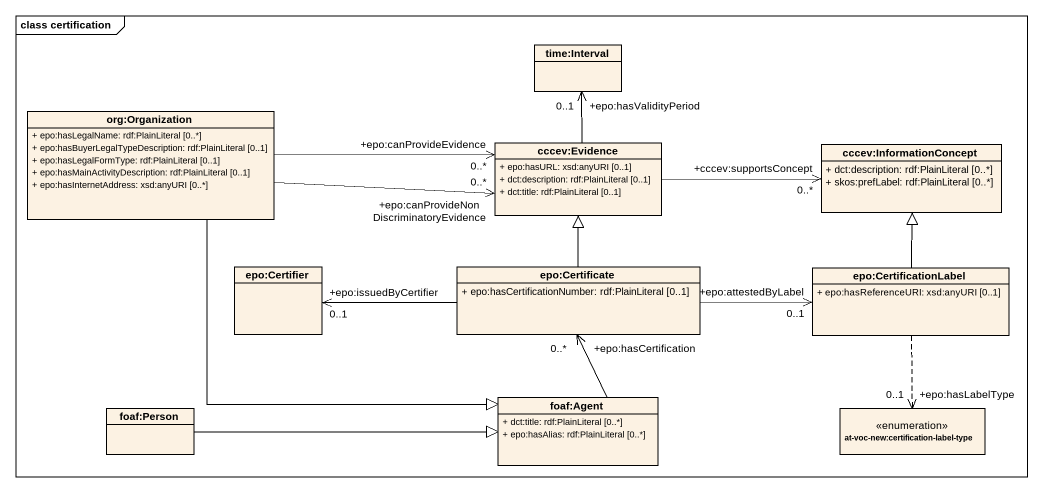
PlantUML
@startuml
mainframe class certification
hide circle
hide empty members
skinparam classAttributeIconSize 0
class "time:Interval" as time_Interval
class "org:Organization" as org_Organization {
  + epo:hasLegalName: rdf:PlainLiteral [0..*]
  + epo:hasBuyerLegalTypeDescription: rdf:PlainLiteral [0..1]
  + epo:hasLegalFormType: rdf:PlainLiteral [0..1]
  + epo:hasMainActivityDescription: rdf:PlainLiteral [0..1]
  + epo:hasInternetAddress: xsd:anyURI [0..*]
}
class "cccev:Evidence" as cccev_Evidence {
  + epo:hasURL: xsd:anyURI [0..1]
  + dct:description: rdf:PlainLiteral [0..1]
  + dct:title: rdf:PlainLiteral [0..1]
}
class "cccev:InformationConcept" as cccev_InformationConcept {
  + dct:description: rdf:PlainLiteral [0..*]
  + skos:prefLabel: rdf:PlainLiteral [0..*]
}
class "epo:Certifier" as epo_Certifier
class "epo:Certificate" as epo_Certificate {
  + epo:hasCertificationNumber: rdf:PlainLiteral [0..1]
}
class "epo:CertificationLabel" as epo_CertificationLabel {
  + epo:hasReferenceURI: xsd:anyURI [0..1]
}
class "foaf:Person" as foaf_Person
class "foaf:Agent" as foaf_Agent {
  + dct:title: rdf:PlainLiteral [0..*]
  + epo:hasAlias: rdf:PlainLiteral [0..*]
}
enum "at-voc-new:certification-label-type" as at_voc_new_certification
org_Organization -right-> "+epo:canProvideEvidence\n0..*" cccev_Evidence
org_Organization -right-> "+epo:canProvideNonDiscriminatoryEvidence\n0..*" cccev_Evidence
org_Organization --|> foaf_Agent
cccev_Evidence -up-> "+epo:hasValidityPeriod\n0..1" time_Interval
cccev_Evidence -right-> "+cccev:supportsConcept\n0..*" cccev_InformationConcept
epo_Certificate -up-|> cccev_Evidence
epo_Certificate -left-> "+epo:issuedByCertifier\n0..1" epo_Certifier
epo_Certificate -right-> "+epo:attestedByLabel\n0..1" epo_CertificationLabel
epo_CertificationLabel -up-|> cccev_InformationConcept
epo_CertificationLabel ..> "+epo:hasLabelType\n0..1" at_voc_new_certification
foaf_Person -right-|> foaf_Agent
foaf_Agent -up-> "+epo:hasCertification\n0..*" epo_Certificate
@enduml
